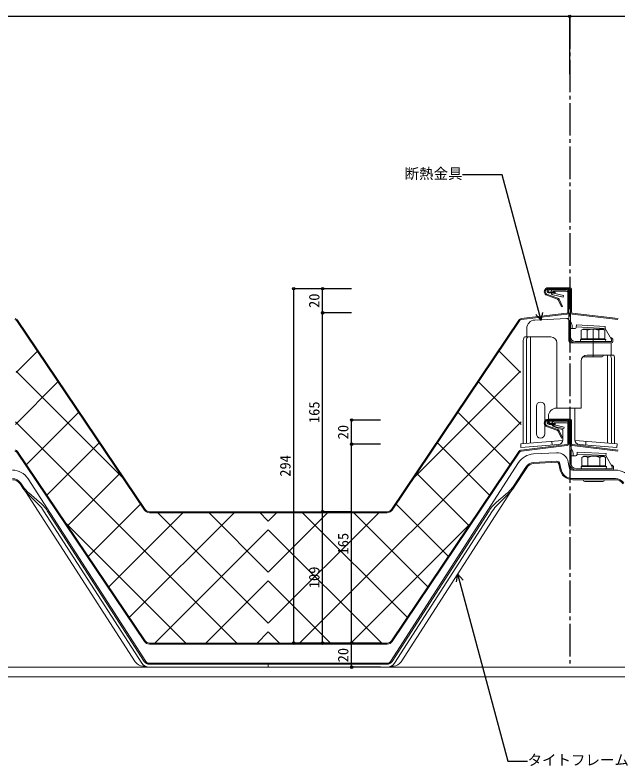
# Model space of a CAD drawing. Units: millimetres at full size, sheet at 1:3. Extents: x -1262 to 1258, y -891 to 1034.
# Drawn here: x -419 to 81, y -160 to 463 of the extents above; entities that cross this region are included whole.
import ezdxf
from ezdxf.enums import TextEntityAlignment as Align

# ---------------------------------------------------------------- set-up
doc = ezdxf.new("R2010")
doc.units = ezdxf.units.MM
doc.header["$LTSCALE"] = 3
doc.linetypes.add('CHAIN2', pattern=[12, 9, -1, 1, -1])
for name, color, linetype, lineweight in [('0-4_寸法線1', 5, 'Continuous', 25), ('0-6_名称1', 5, 'Continuous', 25), ('0-B_屋根1', 6, 'Continuous', 20), ('2-1_裏貼1', 2, 'Continuous', 18), ('2-A_タイトフレーム', 3, 'Continuous', 9), ('2-C_断熱金具', 7, 'Continuous', 5), ('3-0_吊子', 7, 'Continuous', 5), ('4-2_H鋼1', 2, 'Continuous', 18)]:
    doc.layers.add(name, color=color, linetype=linetype, lineweight=lineweight)
doc.styles.add('ＭＳ ゴシック', font='')
doc.styles.get('ＭＳ ゴシック').set_extended_font_data('MS Gothic')

msp = doc.modelspace()

# ---------------------------------------------------------------- linework, layer by layer
at = {"layer": '0-4_寸法線1'}
for p, q in [((-458.821, 462.211), (41.179, 462.211)), ((41.179, 414.274), (41.179, 462.391)), ((41.179, 414.274), (41.179, 462.391)), ((41.179, 462.211), (541.179, 462.211)), ((-163.619, 236.25), (-187.619, 236.25)), ((-187.619, -57.75), (-187.619, 236.25)), ((-139.619, 236.25), (-163.619, 236.25)), ((-163.619, 216.25), (-163.619, 236.25)), ((-139.619, 216.25), (-163.619, 216.25)), ((-139.619, 216.25), (-163.619, 216.25)), ((-163.619, 51.25), (-163.619, 216.25)), ((-115.619, 127.25), (-139.619, 127.25)), ((-139.619, 107.25), (-139.619, 127.25)), ((-115.619, 107.25), (-139.619, 107.25)), ((-115.619, 107.25), (-139.619, 107.25)), ((-139.619, -57.75), (-139.619, 107.25)), ((-139.619, 51.25), (-163.619, 51.25)), ((-139.619, 51.25), (-163.619, 51.25)), ((-163.619, -57.75), (-163.619, 51.25)), ((-163.619, -57.75), (-187.619, -57.75)), ((-139.619, -57.75), (-163.619, -57.75)), ((-115.619, -57.75), (-139.619, -57.75)), ((-115.619, -57.75), (-139.619, -57.75)), ((-139.619, -77.75), (-139.619, -57.75)), ((-115.619, -77.75), (-139.619, -77.75))]:
    msp.add_line(p, q, dxfattribs=at)
at = {"layer": '0-4_寸法線1', "linetype": 'CHAIN2'}
msp.add_line((41.179, 462.211), (41.179, -77.789), dxfattribs=at)
at = {"layer": '0-4_寸法線1'}
for centre in [(41.179, 462.211), (41.179, 462.211), (-187.619, 236.25), (-163.619, 236.25), (-163.619, 216.25), (-163.619, 216.25), (-139.619, 127.25), (-139.619, 107.25), (-139.619, 107.25), (-163.619, 51.25), (-163.619, 51.25), (-187.619, -57.75), (-163.619, -57.75), (-139.619, -57.75), (-139.619, -57.75), (-139.619, -77.75)]:
    msp.add_circle(centre, 1.05, dxfattribs=at)
at = {"layer": '0-6_名称1'}
for p, q in [((17.667, 209.875), (13.217, 214.894)), ((17.667, 209.875), (19.012, 216.447)), ((-51.713, -0.421), (-53.058, -6.993)), ((-51.713, -0.421), (-47.263, -5.44))]:
    msp.add_line(p, q, dxfattribs=at)
for points in [[(17.667, 209.875), (-14.69, 330.634), (-47.675, 330.634)], [(-51.713, -0.421), (-10.078, -155.806), (6.282, -155.806)]]:
    msp.add_lwpolyline(points, dxfattribs=at)
at = {"layer": '0-B_屋根1'}
for p, q in [((41.579, 237.011), (23.379, 237.011)), ((31.091, 227.606), (21.542, 231.082)), ((21.918, 231.797), (31.365, 228.358)), ((41.579, 236.211), (23.379, 236.211)), ((24.279, 236.211), (38.779, 236.211)), ((24.279, 235.411), (38.779, 235.411)), ((24.279, 233.475), (29.279, 233.475)), ((24.279, 232.675), (29.279, 232.675)), ((29.279, 233.475), (29.279, 232.675)), ((39.779, 234.411), (39.779, 216.929)), ((40.579, 234.411), (40.579, 216.929)), ((41.779, 216.929), (41.779, 236.011)), ((42.579, 216.929), (42.579, 236.011)), ((32.38, 227.427), (35.164, 221.459)), ((1.043, 211.376), (38.898, 215.937)), ((1.139, 210.581), (38.898, 215.131)), ((81.221, 210.581), (43.363, 215.142)), ((81.316, 211.375), (43.459, 215.937)), ((-417.218, 209.626), (-311.407, 52.617)), ((-416.555, 210.073), (-310.744, 53.064)), ((-1.088, 210.071), (-106.631, 53.068)), ((-0.424, 209.625), (-105.967, 52.622)), ((41.579, 128.011), (23.379, 128.011)), ((41.579, 127.211), (23.379, 127.211)), ((24.279, 127.211), (38.779, 127.211)), ((24.279, 126.411), (38.779, 126.411)), ((39.779, 125.411), (39.779, 107.929)), ((40.579, 125.411), (40.579, 107.929)), ((41.779, 107.929), (41.779, 127.011)), ((42.579, 107.929), (42.579, 127.011)), ((31.091, 118.606), (21.542, 122.082)), ((21.918, 122.797), (31.365, 119.358)), ((24.279, 124.475), (29.279, 124.475)), ((24.279, 123.675), (29.279, 123.675)), ((29.279, 124.475), (29.279, 123.675)), ((32.38, 118.427), (35.164, 112.459)), ((1.043, 102.376), (38.898, 106.937)), ((1.139, 101.581), (38.898, 106.131)), ((81.221, 101.581), (43.363, 106.142)), ((81.316, 102.375), (43.459, 106.937)), ((-417.218, 100.626), (-311.407, -56.383)), ((-416.555, 101.073), (-310.744, -55.936)), ((-1.088, 101.071), (-106.631, -55.932)), ((-0.424, 100.625), (-105.967, -56.378)), ((-307.271, 50.411), (-110.107, 50.411)), ((-307.27, 51.211), (-110.108, 51.211)), ((-307.271, -58.589), (-110.107, -58.589)), ((-307.27, -57.789), (-110.108, -57.789))]:
    msp.add_line(p, q, dxfattribs=at)
for points in [[(31.655, 227.089), (34.439, 221.121), (35.164, 221.459)], [(31.655, 118.089), (34.439, 112.121), (35.164, 112.459)]]:
    msp.add_lwpolyline(points, dxfattribs=at)
for centre, radius, start, end in [((23.379, 233.762), 3.249, 90, 235.57982), ((41.579, 236.011), 1, 0, 90), ((23.379, 233.762), 2.449, 90.00009, 233.37631), ((24.279, 234.443), 1.768, 90, 270), ((24.279, 234.443), 0.968, 90, 270), ((38.779, 234.411), 1.8, 0, 90), ((38.779, 234.411), 1, 0, 90), ((41.579, 236.011), 0.2, 0, 90), ((30.749, 226.667), 1, 25, 70), ((30.749, 226.667), 1.8, 25, 70), ((38.779, 216.929), 1, 276.86999, 0), ((38.779, 216.929), 1.8, 276.86999, 0), ((43.579, 216.929), 1.8, 180, 263.13001), ((43.579, 216.929), 1, 180, 263.13001), ((-419.042, 208.397), 2.2, 33.97654, 83.13001), ((-419.042, 208.397), 3, 33.97654, 83.13001), ((1.402, 208.397), 3, 96.86999, 146.0895), ((1.402, 208.397), 2.2, 96.86999, 146.0895), ((23.379, 124.762), 3.249, 90, 235.57982), ((23.379, 124.762), 2.449, 90.00009, 233.37631), ((24.279, 125.443), 1.768, 90, 270), ((24.279, 125.443), 0.968, 90, 270), ((38.779, 125.411), 1.8, 0, 90), ((38.779, 125.411), 1, 0, 90), ((41.579, 127.011), 1, 0, 90), ((41.579, 127.011), 0.2, 0, 90), ((30.749, 117.667), 1, 25, 70), ((30.749, 117.667), 1.8, 25, 70), ((38.779, 107.929), 1, 276.86999, 0), ((38.779, 107.929), 1.8, 276.86999, 0), ((43.579, 107.929), 1.8, 180, 263.13001), ((43.579, 107.929), 1, 180, 263.13001), ((-419.042, 99.397), 2.2, 33.97654, 83.13001), ((-419.042, 99.397), 3, 33.97654, 83.13001), ((1.402, 99.397), 3, 96.86999, 146.0895), ((1.402, 99.397), 2.2, 96.86999, 146.0895), ((-307.261, 55.411), 5, 213.97654, 270.11492), ((-307.261, 55.411), 4.2, 213.97654, 270.11492), ((-110.117, 55.411), 4.2, 270.11492, 326.0895), ((-110.117, 55.411), 5, 270.11492, 326.0895), ((-307.261, -53.589), 4.2, 213.97654, 270.11492), ((-110.117, -53.589), 4.2, 270.11492, 326.0895), ((-307.261, -53.589), 5, 213.97654, 270.11492), ((-110.117, -53.589), 5, 270.11492, 326.0895)]:
    msp.add_arc(centre, radius, start, end, dxfattribs=at)
at = {"layer": '2-1_裏貼1'}
for p, q in [((-417.806, 166.612), (-400.137, 184.281)), ((0.428, 166.612), (-17.241, 184.281)), ((-329.537, 79.519), (-417.79, 167.772)), ((-87.841, 79.519), (0.412, 167.772)), ((-418.394, 123.598), (-383.056, 158.935)), ((1.016, 123.598), (-34.321, 158.935)), ((-409.97, 89.595), (-365.976, 133.589)), ((-7.408, 89.595), (-51.402, 133.589)), ((-234.656, -57.789), (-418.362, 125.917)), ((-182.722, -57.789), (0.984, 125.917)), ((-392.77, 64.369), (-348.895, 108.244)), ((-24.608, 64.369), (-68.483, 108.244)), ((-375.57, 39.142), (-331.814, 82.898)), ((-41.808, 39.142), (-85.564, 82.898)), ((-358.37, 13.916), (-314.733, 57.553)), ((-59.008, 13.916), (-102.644, 57.553)), ((-341.17, -11.311), (-279.221, 50.639)), ((-323.97, -36.537), (-236.447, 50.986)), ((-208.689, -41.329), (-300.484, 50.466)), ((-208.689, 1.097), (-258.399, 50.808)), ((-208.689, 43.524), (-216.315, 51.149)), ((-208.689, 43.524), (-201.063, 51.149)), ((-208.689, 1.097), (-158.978, 50.808)), ((-208.689, -41.329), (-116.893, 50.466)), ((-93.407, -36.537), (-180.931, 50.986)), ((-76.208, -11.311), (-138.157, 50.639)), ((-277.082, -57.789), (-378.906, 44.035)), ((-140.296, -57.789), (-38.472, 44.035)), ((-302.795, -57.789), (-208.689, 36.318)), ((-114.582, -57.789), (-208.689, 36.318)), ((-260.369, -57.789), (-208.689, -6.109)), ((-157.009, -57.789), (-208.689, -6.109)), ((-217.943, -57.789), (-208.689, -48.535)), ((-199.435, -57.789), (-208.689, -48.535))]:
    msp.add_line(p, q, dxfattribs=at)
at = {"layer": '2-A_タイトフレーム'}
for p, q in [((11.105, 99.135), (30.165, 100.134)), ((-107.345, -72.995), (-1.117, 92.045)), ((-4.743, 73.391), (4.809, 88.231)), ((-4.509, 72.174), (5.528, 87.768)), ((11.474, 92.097), (30.533, 93.096)), ((11.519, 91.243), (30.578, 92.242)), ((32.235, 90.924), (32.959, 86.818)), ((33.077, 91.073), (33.801, 86.966)), ((40.017, 92.297), (40.742, 88.19)), ((79.095, 85.711), (43.696, 85.711)), ((-412.867, 73.34), (-413.798, 74.786)), ((-310.298, -72.995), (-407.871, 78.6)), ((79.095, 78.663), (43.696, 78.663)), ((79.095, 77.808), (43.696, 77.808)), ((-413.099, 72.121), (-414.517, 74.323)), ((-318.99, -73.348), (-410.034, 68.103)), ((-408.737, 66.734), (-399.022, 57.061)), ((-407.153, 66.813), (-398.264, 59.223)), ((-98.653, -73.348), (-7.608, 68.103)), ((-10.489, 66.813), (-19.378, 59.223)), ((-8.906, 66.734), (-18.62, 57.061)), ((-313.615, -74.348), (-394.964, 52.039)), ((-311.524, -72.995), (-392.039, 52.096)), ((-106.118, -72.995), (-25.604, 52.096)), ((-104.028, -74.348), (-22.679, 52.039)), ((-309.093, -74.289), (-208.689, -74.289)), ((-208.821, -77.789), (-208.821, -74.289)), ((-108.549, -74.289), (-208.821, -74.289)), ((-208.689, -77.789), (-208.689, -74.289)), ((-312.683, -76.789), (-311.05, -76.789)), ((-307.32, -75.289), (-208.689, -75.289)), ((-307.32, -77.789), (-208.689, -77.789)), ((-110.323, -75.289), (-208.821, -75.289)), ((-110.334, -77.789), (-208.821, -77.789)), ((-104.959, -76.789), (-106.592, -76.789))]:
    msp.add_line(p, q, dxfattribs=at)
for centre, radius, start, end in [((30.662, 90.647), 9.5, 10, 93), ((11.916, 83.656), 15.5, 93, 147.23277), ((11.916, 83.656), 8.452, 93, 147.23277), ((11.916, 83.656), 7.597, 93, 147.23277), ((30.662, 90.647), 2.452, 10, 93), ((30.662, 90.647), 1.597, 10, 93), ((43.696, 88.711), 3, 190, 270), ((-420.905, 70.211), 15.5, 32.76723, 90), ((43.696, 88.711), 10.903, 190, 270), ((43.696, 88.711), 10.048, 190, 270), ((79.095, 70.211), 15.5, 32.76723, 90), ((-420.905, 70.211), 8.452, 32.76723, 90), ((-420.905, 70.211), 7.597, 32.76723, 90), ((79.095, 70.211), 8.452, 32.76723, 90), ((79.095, 70.211), 7.597, 32.76723, 90), ((-385.805, 89.764), 32.5, 212.76723, 225.12245), ((-387.674, 89.628), 30, 212.76723, 229.50957), ((-29.969, 89.628), 30, 310.49043, 327.23277), ((-31.837, 89.764), 32.5, 314.87755, 327.23277), ((-420.19, 35.802), 30, 32.76723, 45.12245), ((-419.367, 34.506), 32.5, 32.76723, 49.50957), ((1.725, 34.506), 32.5, 130.49043, 147.23277), ((2.548, 35.802), 30, 134.87755, 147.23277), ((-312.683, -69.289), 7.5, 212.76723, 270), ((-307.308, -70.289), 7.5, 212.76723, 270), ((-307.32, -70.289), 5, 212.76723, 270), ((-306.093, -70.289), 5, 212.76723, 270), ((-111.549, -70.289), 5, 270, 327.23277), ((-110.334, -70.289), 7.5, 270, 327.23277), ((-110.323, -70.289), 5, 270, 327.23277), ((-104.959, -69.289), 7.5, 270, 327.23277)]:
    msp.add_arc(centre, radius, start, end, dxfattribs=at)
at = {"layer": '2-C_断熱金具'}
for p, q in [((38.474, 211.601), (12.212, 210.225)), ((40.579, 209.604), (40.579, 192.711)), ((5.579, 203.234), (5.579, 196.211)), ((2.69, 193.211), (2.69, 107.632)), ((8.579, 196.211), (3.958, 196.211)), ((5.409, 193.211), (5.409, 107.846)), ((25.579, 196.211), (5.579, 196.211)), ((8.579, 196.211), (8.579, 108.096)), ((30.579, 191.211), (30.579, 137.211)), ((30.579, 191.211), (30.579, 137.211)), ((71.079, 191.211), (42.079, 191.211)), ((75.579, 191.211), (71.079, 191.211)), ((75.579, 191.211), (75.579, 181.211)), ((75.579, 181.211), (55.579, 181.211)), ((72.579, 108.096), (72.579, 181.211)), ((72.579, 181.211), (77.199, 181.211)), ((50.579, 176.211), (50.579, 137.211)), ((75.748, 178.211), (75.748, 107.846)), ((78.467, 178.211), (78.467, 107.632)), ((30.579, 156.1), (30.579, 149.858)), ((13.579, 138.711), (13.579, 115.711)), ((20.579, 138.711), (20.579, 115.711)), ((30.379, 137.211), (35.579, 137.211)), ((50.579, 137.211), (30.579, 137.211)), ((45.579, 137.211), (45.579, 110.909)), ((23.579, 130.411), (23.579, 127.204)), ((24.984, 124.554), (30.015, 121.147)), ((35.579, 119.411), (35.579, 110.909)), ((0.552, 107.464), (35.518, 110.216)), ((0.552, 107.464), (0.787, 104.473)), ((0.787, 104.473), (31.892, 106.921)), ((26.472, 109.504), (26.707, 106.513)), ((80.606, 107.464), (45.639, 110.216)), ((80.37, 104.473), (49.265, 106.921)), ((54.686, 109.504), (54.45, 106.513)), ((80.606, 107.464), (80.37, 104.473))]:
    msp.add_line(p, q, dxfattribs=at)
for centre, radius, start, end in [((12.579, 203.234), 7, 93, 180), ((38.579, 209.604), 2, 0, 92.99998), ((25.579, 191.211), 5, 0, 90), ((42.079, 192.711), 1.5, 180, 270), ((55.579, 176.211), 5, 90, 180), ((17.079, 138.711), 3.5, 0, 180), ((30.379, 130.411), 6.8, 90, 180), ((26.779, 127.204), 3.2, 180, 235.893), ((37.18, 134.325), 15, 241.46876, 263.87188), ((17.079, 115.711), 3.5, 180, 0), ((31.579, 110.909), 4, 274.5, 0), ((49.579, 110.909), 4, 180, 265.5)]:
    msp.add_arc(centre, radius, start, end, dxfattribs=at)
for centre, start_param, end_param in [((3.958, 193.211), 3.1415927, 4.712389), ((6.677, 193.211), 3.1415927, 4.712389), ((74.48, 178.211), 1.5707963, 3.1415927), ((77.199, 178.211), 1.5707963, 3.1415927)]:
    msp.add_ellipse(centre, major_axis=(0, -3), ratio=0.422618, start_param=start_param, end_param=end_param, dxfattribs=at)
at = {"layer": '3-0_吊子'}
for p, q in [((25.656, 233.321), (25.656, 233.411)), ((26.22, 231.921), (26.124, 232.035)), ((26.856, 233.211), (26.856, 233.03)), ((27.098, 232.741), (26.856, 233.03)), ((27.307, 231.257), (27.462, 231.221)), ((35.719, 229.339), (27.462, 231.221)), ((38.079, 235.411), (27.656, 235.411)), ((27.711, 232.396), (35.986, 230.509)), ((38.079, 234.211), (27.856, 234.211)), ((35.986, 230.509), (35.719, 229.339)), ((40.579, 231.711), (40.579, 196.411)), ((41.779, 231.728), (41.779, 196.411)), ((40.579, 228.538), (41.779, 228.538)), ((41.779, 209.211), (43.062, 206.645)), ((46.772, 206.15), (46.667, 204.159)), ((46.772, 206.15), (70.739, 204.893)), ((41.779, 203.211), (45.669, 203.211)), ((43.379, 205.303), (43.379, 203.211)), ((46.688, 204.552), (70.655, 203.296)), ((52.329, 202.711), (50.764, 201.808)), ((50.764, 194.711), (50.764, 201.808)), ((52.329, 202.711), (68.829, 202.711)), ((55.671, 194.711), (55.671, 201.808)), ((65.486, 194.711), (65.486, 201.808)), ((68.829, 202.711), (70.394, 201.808)), ((70.394, 194.711), (70.394, 201.808)), ((70.739, 204.893), (70.655, 203.296)), ((75.779, 194.011), (70.655, 203.296)), ((50.079, 194.203), (55.152, 194.703)), ((50.079, 194.203), (50.258, 192.382)), ((50.764, 194.711), (70.394, 194.711)), ((70.902, 192.411), (71.079, 194.203)), ((74.951, 195.511), (74.979, 195.511)), ((75.779, 194.011), (75.779, 192.411)), ((76.979, 193.511), (76.979, 192.411)), ((45.779, 192.411), (75.779, 192.411)), ((45.779, 191.211), (75.779, 191.211)), ((70.902, 192.411), (50.258, 192.411)), ((69.079, 181.211), (69.079, 180.614)), ((53.079, 179.614), (68.079, 179.614)), ((38.679, 126.211), (28.256, 126.211)), ((38.679, 125.011), (28.456, 125.011)), ((26.256, 124.121), (26.256, 124.211)), ((26.82, 122.721), (26.724, 122.835)), ((27.456, 124.011), (27.456, 123.83)), ((27.698, 123.541), (27.456, 123.83)), ((27.907, 122.057), (28.062, 122.021)), ((36.319, 120.139), (28.062, 122.021)), ((28.311, 123.196), (36.586, 121.309)), ((36.586, 121.309), (36.319, 120.139)), ((41.179, 122.511), (41.179, 90.911)), ((41.179, 119.338), (42.379, 119.338)), ((42.379, 122.528), (42.379, 90.911)), ((42.379, 103.711), (43.662, 101.145)), ((43.979, 99.803), (43.979, 97.711)), ((47.372, 100.65), (47.267, 98.659)), ((47.372, 100.65), (71.339, 99.393)), ((42.379, 97.711), (46.269, 97.711)), ((47.288, 99.052), (71.255, 97.796)), ((52.929, 97.211), (51.364, 96.308)), ((51.364, 89.211), (51.364, 96.308)), ((52.929, 97.211), (69.429, 97.211)), ((56.271, 89.211), (56.271, 96.308)), ((66.086, 89.211), (66.086, 96.308)), ((69.429, 97.211), (70.994, 96.308)), ((70.994, 89.211), (70.994, 96.308)), ((71.339, 99.393), (71.255, 97.796)), ((76.379, 88.511), (71.255, 97.796)), ((50.679, 88.703), (55.752, 89.203)), ((50.679, 88.703), (50.858, 86.882)), ((51.364, 89.211), (70.994, 89.211)), ((71.502, 86.911), (71.679, 88.703)), ((75.551, 90.011), (75.579, 90.011)), ((76.379, 88.511), (76.379, 86.911)), ((77.579, 88.011), (77.579, 86.911)), ((46.379, 86.911), (76.379, 86.911)), ((46.379, 85.711), (76.379, 85.711)), ((71.502, 86.911), (50.858, 86.911)), ((52.679, 77.808), (52.679, 77.211)), ((53.679, 76.211), (68.679, 76.211)), ((69.679, 77.808), (69.679, 77.211))]:
    msp.add_line(p, q, dxfattribs=at)
at = {"layer": '3-0_吊子', "linetype": 'CHAIN2'}
msp.add_line((60.579, 179.614), (60.579, 202.711), dxfattribs=at)
at = {"layer": '3-0_吊子'}
for points in [[(50.079, 194.203), (71.079, 194.203), (66.005, 194.703)], [(50.679, 88.703), (71.679, 88.703), (66.605, 89.203)]]:
    msp.add_lwpolyline(points, dxfattribs=at)
for centre, radius, start, end in [((27.656, 233.411), 2, 90, 180), ((27.656, 233.321), 2, 180, 220), ((27.752, 233.207), 2, 220.00029, 257.15662), ((27.856, 233.211), 1, 90, 180), ((27.864, 233.384), 1, 220, 261.15659), ((38.079, 231.711), 3.7, 0, 90), ((38.079, 231.711), 2.5, 0, 90), ((40.379, 205.303), 3, 0, 26.56505), ((45.669, 204.211), 1, 270, 357), ((53.217, 197.558), 4.907, 59.99994, 120.00006), ((60.579, 188.932), 13.779, 69.13594, 110.86406), ((67.94, 197.558), 4.907, 59.99994, 120.00006), ((45.779, 196.411), 5.2, 180, 270), ((45.779, 196.411), 4, 180, 270), ((55.329, 192.911), 1.8, 90, 95.62833), ((65.829, 192.911), 1.8, 84.37167, 90), ((74.979, 193.511), 2, 0, 90), ((75.779, 192.411), 1.2, 270, 0), ((53.079, 180.614), 1, 218.8743, 270), ((68.079, 180.614), 1, 270, 0), ((28.256, 124.211), 2, 90, 180), ((28.456, 124.011), 1, 90, 180), ((38.679, 122.511), 3.7, 0, 90), ((38.679, 122.511), 2.5, 0, 90), ((28.256, 124.121), 2, 180, 220), ((28.352, 124.007), 2, 220.00029, 257.15662), ((28.464, 124.184), 1, 220, 261.15659), ((40.979, 99.803), 3, 0, 26.56505), ((46.269, 98.711), 1, 270, 357), ((53.817, 92.058), 4.907, 59.99994, 120.00006), ((61.179, 83.432), 13.779, 69.13594, 110.86406), ((68.54, 92.058), 4.907, 59.99994, 120.00006), ((46.379, 90.911), 5.2, 180, 270), ((46.379, 90.911), 4, 180, 270), ((55.929, 87.411), 1.8, 90, 95.62833), ((66.429, 87.411), 1.8, 84.37167, 90), ((75.579, 88.011), 2, 0, 90), ((76.379, 86.911), 1.2, 270, 0), ((53.679, 77.211), 1, 180, 270), ((68.679, 77.211), 1, 270, 0)]:
    msp.add_arc(centre, radius, start, end, dxfattribs=at)
at = {"layer": '4-2_H鋼1'}
for p, q in [((791.311, -77.789), (-708.821, -77.789)), ((791.311, -85.789), (-708.821, -85.789))]:
    msp.add_line(p, q, dxfattribs=at)

# ---------------------------------------------------------------- texts
at = {"layer": '0-4_寸法線1', "style": 'ＭＳ ゴシック'}
for s, p in [('20', (-163.619, 220.25)), ('165', (-163.619, 124.75)), ('20', (-139.619, 111.25)), ('294', (-187.619, 80.25)), ('165', (-139.619, 15.75)), ('109', (-163.619, -12.25)), ('20', (-139.619, -73.75))]:
    msp.add_text(s, height=8.798, rotation=90, dxfattribs=at).set_placement(p, align=Align.BOTTOM_LEFT)
at = {"layer": '0-6_名称1', "style": 'ＭＳ ゴシック'}
for s, p in [('断熱金具', (-95.675, 324.634)), ('タイトフレーム', (6.282, -161.806))]:
    msp.add_text(s, height=8.798, dxfattribs=at).set_placement(p, align=Align.BOTTOM_LEFT)

doc.saveas('drawing.dxf')
